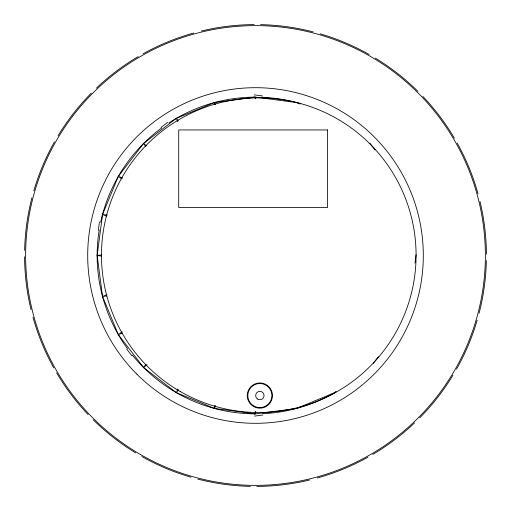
<?xml version="1.0" encoding="UTF-8"?>
<svg xmlns="http://www.w3.org/2000/svg" width="511" height="511" viewBox="0 0 511 511"><rect width="100%" height="100%" fill="white"/><g stroke="black" fill="none" stroke-linecap="round" stroke-linejoin="round"><path stroke-width="0.77" d="M98.342 230.308L99.434 222.036M214.92 405.357L214.511 408.461L255.5 413.859L255.781 411.713M255.315 98.572L255.5 97.141L214.511 102.539L176.321 118.36L143.527 143.527L118.36 176.321L102.539 214.511L97.141 255.5L102.539 296.489L118.36 334.679L143.527 367.473L176.321 392.64L214.511 408.461L215.616 405.798M414.983 263.056L416.069 254.759M177.822 389.024L176.321 392.64L178.518 389.784M145.91 364.369L143.527 367.473L146.957 364.841M373.26 363.385L378.37 356.723M161.067 127.418L167.685 122.34M122.091 331.818L118.36 334.679L122.353 333.025M335.938 391.675L334.679 392.64L296.489 408.461L254.312 414.012M106.882 294.687L102.539 296.489L106.825 295.92M101.804 254.887L97.141 255.5L101.427 256.062M254.587 416.095L262.89 415.002M254.229 94.861L262.507 95.947M253.954 96.937L296.489 102.539L300.161 104.059M107.201 215.125L102.539 214.511L106.537 216.166M122.704 178.122L118.36 176.321L121.79 178.952M146.631 145.91L143.527 143.527L145.718 146.382M369.938 143.291L375.055 149.953M178.23 120.845L176.321 118.36L177.7 121.688M126.773 349.096L131.883 355.752M215.412 104.71L214.511 102.539L214.799 104.685M255.5 97.141L255.704 98.693M255.193 411.527L255.5 413.859M336.04 391.848A158.359 158.359 0 0 1 262.628 413.699M254.714 413.853A158.359 158.359 0 0 1 132.349 355.049M127.469 348.694A158.359 158.359 0 0 1 99.198 230.071M100.68 222.221A158.359 158.359 0 0 1 161.661 127.942M168.892 122.927A158.359 158.359 0 0 1 253.922 97.147M261.836 97.269A158.359 158.359 0 0 1 300.289 103.612M486.363 260.572A230.921 230.921 0 0 1 479.088 313.217M477.185 320.154A230.921 230.921 0 0 1 456.534 369.121M452.893 375.323A230.921 230.921 0 0 1 419.716 417.851M414.574 422.884A230.921 230.921 0 0 1 372.787 454.413M367.939 457.198A230.921 230.921 0 0 1 317.305 477.989M309.57 479.995A230.921 230.921 0 0 1 256.816 486.415M250.428 486.363A230.921 230.921 0 0 1 197.783 479.088M190.846 477.185A230.921 230.921 0 0 1 141.879 456.534M135.677 452.893A230.921 230.921 0 0 1 93.149 419.716M88.116 414.574A230.921 230.921 0 0 1 56.587 372.787M53.802 367.939A230.921 230.921 0 0 1 33.011 317.305M31.005 309.57A230.921 230.921 0 0 1 24.585 256.816M24.637 250.428A230.921 230.921 0 0 1 31.912 197.783M33.815 190.846A230.921 230.921 0 0 1 54.466 141.879M58.107 135.677A230.921 230.921 0 0 1 91.284 93.149M96.426 88.116A230.921 230.921 0 0 1 138.213 56.587M143.061 53.802A230.921 230.921 0 0 1 193.695 33.011M201.43 31.005A230.921 230.921 0 0 1 254.184 24.585M260.572 24.637A230.921 230.921 0 0 1 313.217 31.912M320.154 33.815A230.921 230.921 0 0 1 369.121 54.466M375.323 58.107A230.921 230.921 0 0 1 417.851 91.284M422.884 96.426A230.921 230.921 0 0 1 454.413 138.213M457.198 143.061A230.921 230.921 0 0 1 477.989 193.695M479.995 201.43A230.921 230.921 0 0 1 486.415 254.184M327.602 129.947L178.716 129.947L178.716 207.511L327.602 207.511L327.602 129.947M140.563 454.573A229.867 229.867 0 0 0 485.367 255.5A229.867 229.867 0 0 0 140.563 56.427A229.867 229.867 0 0 0 140.563 454.573M136.846 374.154A167.806 167.806 0 0 0 417.589 298.929A167.806 167.806 0 0 0 212.071 93.411A167.806 167.806 0 0 0 136.846 374.154M180.121 391.439A157.305 157.305 0 0 0 416.082 255.206A157.305 157.305 0 0 0 180.121 118.974A157.305 157.305 0 0 0 180.121 391.439M251.182 404.693A12.596 12.596 0 0 0 272.101 398.51A12.596 12.596 0 0 0 256.286 383.48A12.596 12.596 0 0 0 251.182 404.693M251.565 404.284A12.034 12.034 0 0 0 271.558 398.376A12.034 12.034 0 0 0 256.445 384.017A12.034 12.034 0 0 0 251.565 404.284M257.403 398.963A4.197 4.197 0 0 0 264.034 395.987A4.197 4.197 0 0 0 258.138 391.733A4.197 4.197 0 0 0 257.403 398.963"/></g></svg>
